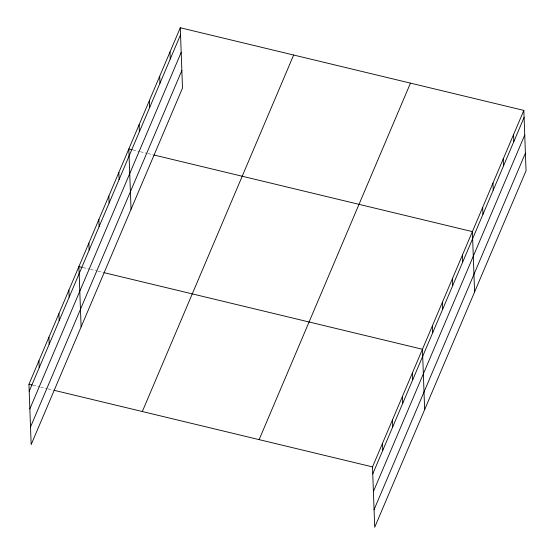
<?xml version="1.0" encoding="UTF-8"?>
<svg xmlns="http://www.w3.org/2000/svg" width="555" height="555" viewBox="0 0 555 555"><rect width="100%" height="100%" fill="white"/><g stroke="black" fill="none" stroke-linecap="round" stroke-linejoin="round"><path stroke-width="0.42" stroke-dasharray="2.77 2.08" d="M132.999 149.968L139.666 151.57M140.505 151.772L147.172 153.374M148.005 153.575L153.007 154.776M83.056 267.614L89.73 269.217M90.562 269.418L97.229 271.02M98.062 271.222L103.064 272.422M33.12 385.26L39.787 386.863M40.619 387.064L47.286 388.666M48.125 388.868L53.127 390.075"/><path stroke-width="0.83" d="M180.285 27.75L182.498 88.092L31.163 444.597L28.95 384.254L180.285 27.75L523.837 110.403L526.05 170.746L374.715 527.25L372.502 466.908L523.837 110.403M29.207 391.268L180.542 34.764M29.852 408.862L181.187 52.357M30.518 426.996L181.853 70.492M142.323 411.533L293.657 55.028M259.13 439.636L410.464 83.132M372.759 473.921L524.093 117.417M373.404 491.522L524.739 135.011M374.07 509.65L525.405 153.145M132.166 149.767L128.829 148.962L131.042 209.304M153.839 154.977L472.381 231.615L474.594 291.958M82.223 267.413L78.893 266.608L81.106 326.95M103.896 272.623L422.445 349.262L424.651 409.604M28.95 384.254L32.287 385.059M53.96 390.269L372.502 466.908M513.548 134.65L513.805 141.657M503.253 158.89L503.51 165.903M492.965 183.129L493.222 190.143M482.677 207.376L482.933 214.383M462.398 255.147L462.655 262.154M452.408 278.672L452.665 285.686M442.418 302.204L442.675 309.218M432.428 325.736L432.685 332.743M412.455 372.793L412.712 379.8M402.465 396.325L402.722 403.332M392.475 419.851L392.732 426.864M382.492 443.383L382.749 450.389M169.996 51.99L170.253 59.003M159.701 76.236L159.965 83.243M149.413 100.476L149.67 107.49M139.125 124.722L139.381 131.729M118.846 172.494L119.103 179.501M108.856 196.019L109.113 203.033M98.866 219.551L99.123 226.558M88.876 243.076L89.133 250.09M68.903 290.14L69.16 297.147M58.913 313.665L59.17 320.679M48.923 337.197L49.18 344.204M38.94 360.729L39.197 367.736"/></g></svg>
